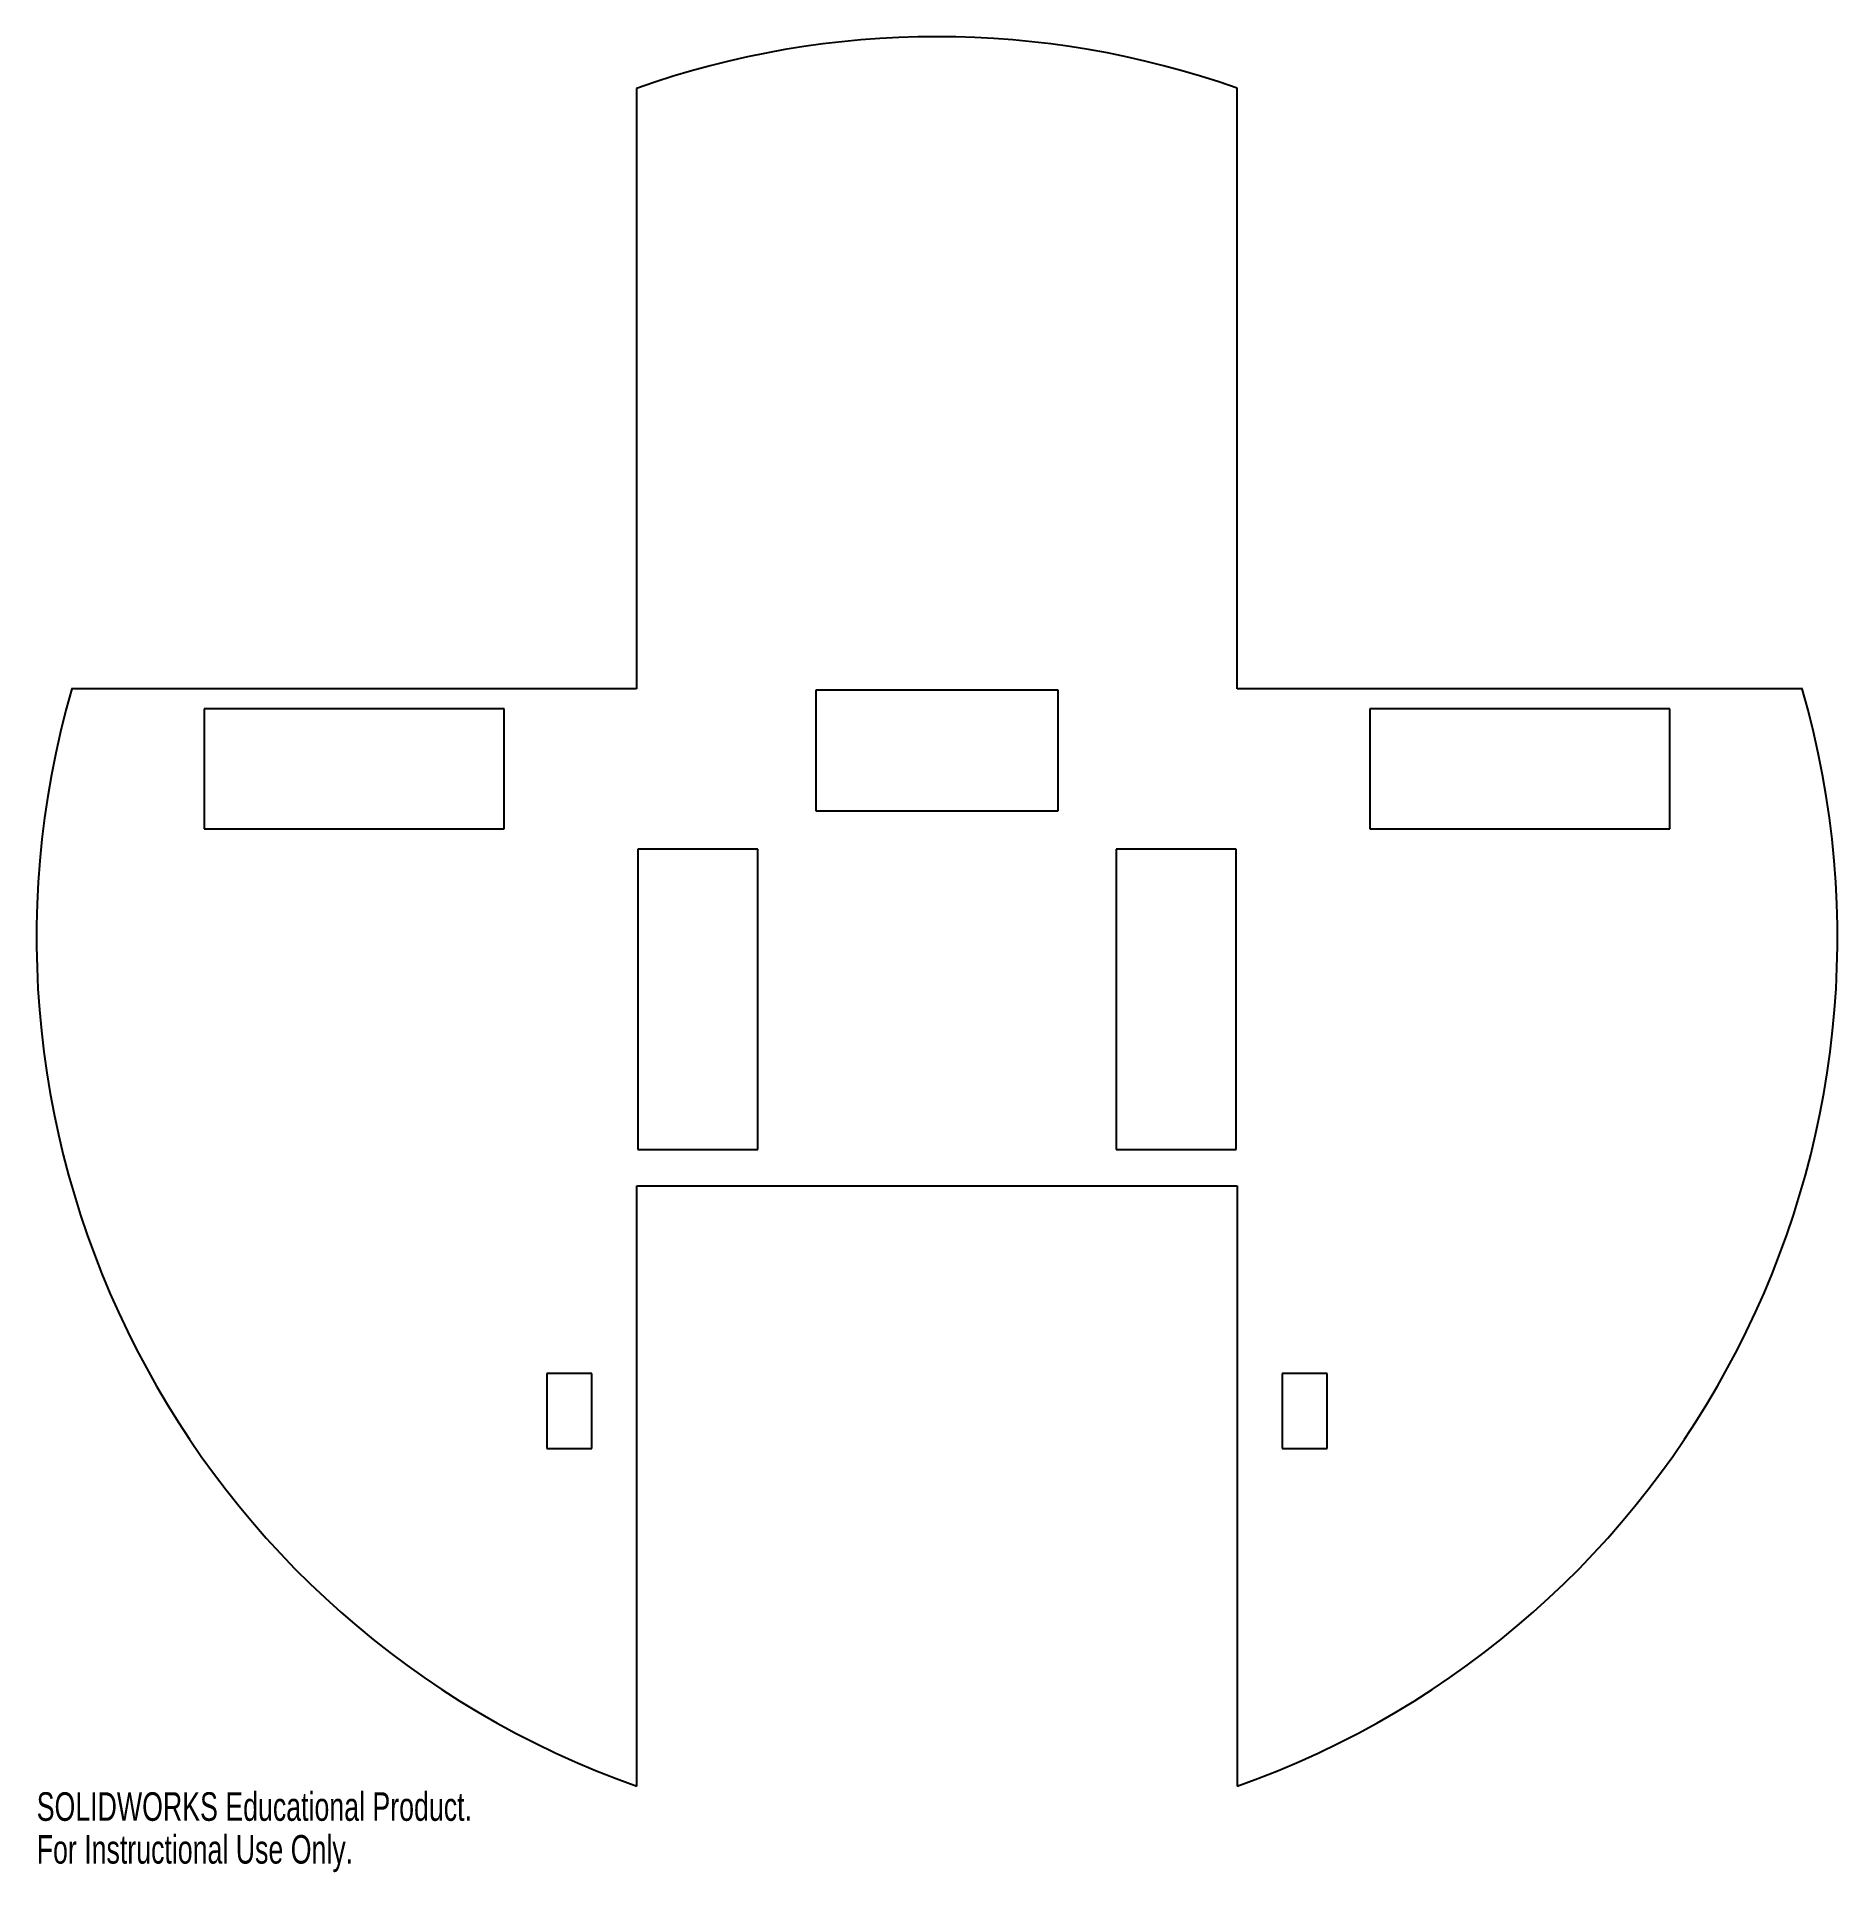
# Model space of a CAD drawing. Header units: inches. Extents: x -6 to 6, y -6.2 to 6.
import ezdxf

# ---------------------------------------------------------------- set-up
doc = ezdxf.new("R2010")
doc.units = ezdxf.units.IN
doc.header["$MEASUREMENT"] = 0
doc.styles.add('SLDTEXTSTYLE0', font='TXT', dxfattribs={"width": 0.7})

msp = doc.modelspace()

# ---------------------------------------------------------------- linework, layer by layer
at = {"color": 7, "linetype": 'Continuous', "lineweight": 25}
for p, q in [((-2.003, 5.656), (-2.003, 1.656)), ((2, 1.656), (2, 5.657)), ((-2.003, 1.656), (-5.767, 1.656)), ((-0.807, 1.646), (-0.807, 0.842)), ((0.807, 1.646), (-0.807, 1.646)), ((0.807, 0.842), (0.807, 1.646)), ((5.767, 1.656), (2, 1.656)), ((-4.885, 1.522), (-4.885, 0.722)), ((-2.885, 1.522), (-4.885, 1.522)), ((-2.885, 0.722), (-2.885, 1.522)), ((2.885, 1.522), (2.885, 0.722)), ((4.885, 1.522), (2.885, 1.522)), ((4.885, 0.722), (4.885, 1.522)), ((-0.807, 0.842), (0.807, 0.842)), ((-4.885, 0.722), (-2.885, 0.722)), ((2.885, 0.722), (4.885, 0.722)), ((-1.994, 0.586), (-1.994, -1.414)), ((-1.194, 0.586), (-1.994, 0.586)), ((-1.194, -1.414), (-1.194, 0.586)), ((1.194, 0.586), (1.194, -1.414)), ((1.994, 0.586), (1.194, 0.586)), ((1.994, -1.414), (1.994, 0.586)), ((-1.994, -1.414), (-1.194, -1.414)), ((1.194, -1.414), (1.994, -1.414)), ((-2, -5.657), (-2, -1.657)), ((-2, -1.657), (2, -1.657)), ((2, -1.657), (2, -5.657)), ((-2.6, -2.907), (-2.6, -3.407)), ((-2.3, -2.907), (-2.6, -2.907)), ((-2.3, -3.407), (-2.3, -2.907)), ((2.3, -2.907), (2.3, -3.407)), ((2.6, -2.907), (2.3, -2.907)), ((2.6, -3.407), (2.6, -2.907)), ((-2.6, -3.407), (-2.3, -3.407)), ((2.3, -3.407), (2.6, -3.407))]:
    msp.add_line(p, q, dxfattribs=at)
for start, end in [(70.5288, 109.4978), (163.9791, 250.5288), (289.4712, 16.0209)]:
    msp.add_arc((0, 0), 6, start, end, dxfattribs=at)

# ---------------------------------------------------------------- texts
at = {"color": 7, "linetype": 'Continuous', "char_height": 0.1903, "attachment_point": 1, "style": 'SLDTEXTSTYLE0'}
for s, insert in [('SOLIDWORKS Educational Product.', (-6, -5.697)), ('For Instructional Use Only.', (-6, -5.982))]:
    msp.add_mtext(s, dxfattribs=dict(at, insert=insert))

doc.saveas('drawing.dxf')
